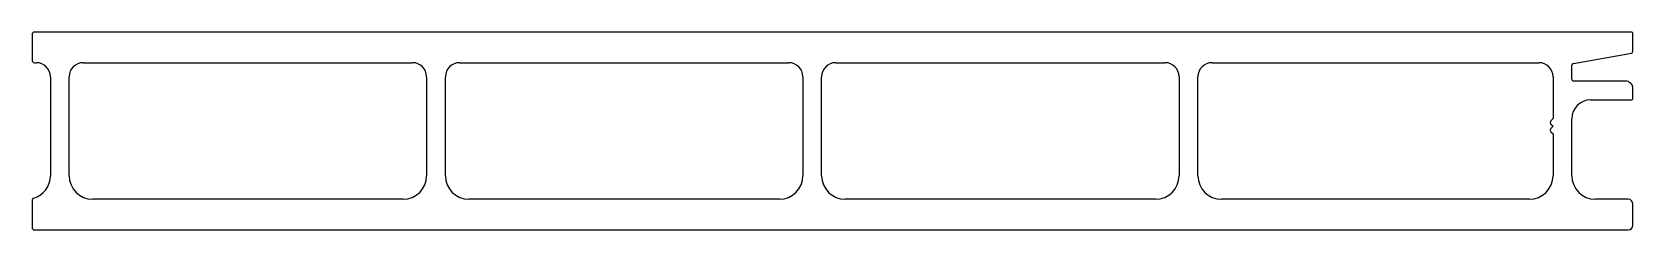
# Model space of a CAD drawing. Extents: x 2479 to 2649, y 1101 to 1122.
import ezdxf

# ---------------------------------------------------------------- set-up
doc = ezdxf.new("R2010")
doc.units = 0
doc.layers.get('0').update_dxf_attribs({"linetype": 'CONTINUOUS'})

msp = doc.modelspace()

# ---------------------------------------------------------------- linework, layer by layer
for p, q in [((2479.29, 1121.89), (2479.29, 1119.14)), ((2649.29, 1122.14), (2479.54, 1122.14)), ((2649.49, 1120.11), (2649.49, 1121.94)), ((2479.54, 1118.89), (2479.74, 1118.89)), ((2484.74, 1118.89), (2519.74, 1118.89)), ((2524.74, 1118.89), (2559.74, 1118.89)), ((2564.74, 1118.89), (2599.74, 1118.89)), ((2604.74, 1118.89), (2639.49, 1118.89)), ((2642.99, 1117.14), (2642.99, 1118.62)), ((2643.16, 1118.82), (2649.33, 1119.91)), ((2481.24, 1117.39), (2481.24, 1106.89)), ((2483.24, 1106.89), (2483.24, 1117.39)), ((2521.24, 1117.39), (2521.24, 1106.89)), ((2523.24, 1106.89), (2523.24, 1117.39)), ((2561.24, 1117.39), (2561.24, 1106.89)), ((2563.24, 1106.89), (2563.24, 1117.39)), ((2601.24, 1117.39), (2601.24, 1106.89)), ((2603.24, 1106.89), (2603.24, 1117.39)), ((2640.99, 1117.39), (2640.99, 1112.95)), ((2648.69, 1116.94), (2643.19, 1116.94)), ((2644.99, 1114.94), (2649.29, 1114.94)), ((2649.49, 1115.14), (2649.49, 1116.14)), ((2640.99, 1112.95), (2640.76, 1112.72)), ((2640.76, 1112.37), (2640.99, 1112.14)), ((2640.99, 1112.14), (2640.76, 1111.91)), ((2640.76, 1111.56), (2640.99, 1111.33)), ((2642.99, 1106.89), (2642.99, 1112.94)), ((2640.99, 1111.33), (2640.99, 1106.89)), ((2479.29, 1104.26), (2479.29, 1101.39)), ((2518.74, 1104.39), (2485.74, 1104.39)), ((2558.74, 1104.39), (2525.74, 1104.39)), ((2598.74, 1104.39), (2565.74, 1104.39)), ((2638.49, 1104.39), (2605.74, 1104.39)), ((2648.99, 1104.39), (2645.49, 1104.39)), ((2649.49, 1101.64), (2649.49, 1103.89)), ((2479.54, 1101.14), (2648.99, 1101.14))]:
    msp.add_line(p, q)
for centre, radius, start, end in [((2479.54, 1121.89), 0.25, 90, 180), ((2649.29, 1121.94), 0.2, 0, 90), ((2649.29, 1120.11), 0.2, 280, 360), ((2479.54, 1119.14), 0.25, 180, 270), ((2479.74, 1117.39), 1.5, 360, 90), ((2484.74, 1117.39), 1.5, 90, 180), ((2519.74, 1117.39), 1.5, 0, 90), ((2524.74, 1117.39), 1.5, 90, 180), ((2559.74, 1117.39), 1.5, 0, 90), ((2564.74, 1117.39), 1.5, 90, 180), ((2599.74, 1117.39), 1.5, 0, 90), ((2604.74, 1117.39), 1.5, 90, 180), ((2639.49, 1117.39), 1.5, 0, 90), ((2643.19, 1118.62), 0.2, 100, 180), ((2643.19, 1117.14), 0.2, 180, 270), ((2648.69, 1116.14), 0.8, 0, 90), ((2644.99, 1112.94), 2, 90, 180), ((2649.29, 1115.14), 0.2, 270, 0), ((2640.94, 1112.54), 0.25, 135, 225), ((2640.94, 1111.73), 0.25, 135, 225), ((2478.74, 1106.89), 2.5, 286.9124, 0), ((2485.74, 1106.89), 2.5, 180, 270), ((2518.74, 1106.89), 2.5, 270, 0), ((2525.74, 1106.89), 2.5, 180, 270), ((2558.74, 1106.89), 2.5, 270, 0), ((2565.74, 1106.89), 2.5, 180, 270), ((2598.74, 1106.89), 2.5, 270, 0), ((2605.74, 1106.89), 2.5, 180, 270), ((2638.49, 1106.89), 2.5, 270, 360), ((2645.49, 1106.89), 2.5, 180, 270), ((2479.54, 1104.26), 0.25, 106.9124, 180), ((2648.99, 1103.89), 0.5, 0, 90), ((2479.54, 1101.39), 0.25, 180, 270), ((2648.99, 1101.64), 0.5, 270, 360)]:
    msp.add_arc(centre, radius, start, end)

doc.saveas('drawing.dxf')
